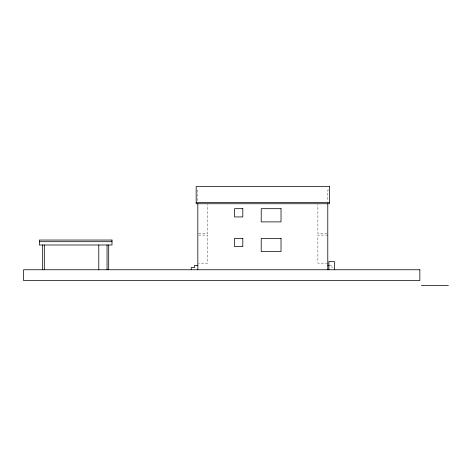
<?xml version="1.0" encoding="UTF-8"?>
<svg xmlns="http://www.w3.org/2000/svg" width="472" height="472" viewBox="0 0 472 472"><rect width="100%" height="100%" fill="white"/><g stroke="black" fill="none" stroke-linecap="round" stroke-linejoin="round"><path stroke-width="0.35" stroke-dasharray="2.36 1.77" d="M328.89 190.021L327.786 190.021L327.786 201.568M198.529 233.445L207.727 233.445L207.727 204.459M327.078 233.445L317.886 233.445L317.886 204.459M198.529 235.091L207.727 235.091L207.727 263.152L198.529 263.152M327.786 235.091L317.886 235.091L317.886 263.152L327.786 263.152M329.769 265.352L331.09 265.352L331.09 267.553L333.067 267.553M197.827 190.021L197.827 201.568"/><path stroke-width="0.71" d="M196.175 202.635L329.438 202.635M39.371 241.693L111.994 241.693M197.827 265.352L194.523 265.352L194.523 267.553L191.225 267.553L191.225 269.754M327.786 265.352L329.108 265.352M421.325 285.46L448.4 285.46M334.388 269.754L334.388 261.5L328.89 261.5L328.89 269.754M327.786 203.733L327.786 269.754M197.827 203.733L197.827 269.754M108.69 244.997L108.69 269.754M107.038 244.997L107.038 269.754M98.79 244.997L98.79 269.754M44.321 244.997L44.321 269.754M42.669 244.997L42.669 269.754M329.438 186.54L196.175 186.54L196.175 203.733L329.438 203.733L329.438 186.54M242.809 208.683L234.554 208.683L234.554 216.937L242.809 216.937L242.809 208.683M281.023 208.683L261.217 208.683L261.217 221.887L281.023 221.887L281.023 208.683M242.809 238.395L234.554 238.395L234.554 246.649L242.809 246.649L242.809 238.395M281.023 238.395L261.217 238.395L261.217 251.6L281.023 251.6L281.023 238.395M111.994 240.047L39.371 240.047L39.371 244.997L111.994 244.997L111.994 240.047M419.844 269.754L23.6 269.754L23.6 280.586L419.844 280.586L419.844 269.754"/></g></svg>
